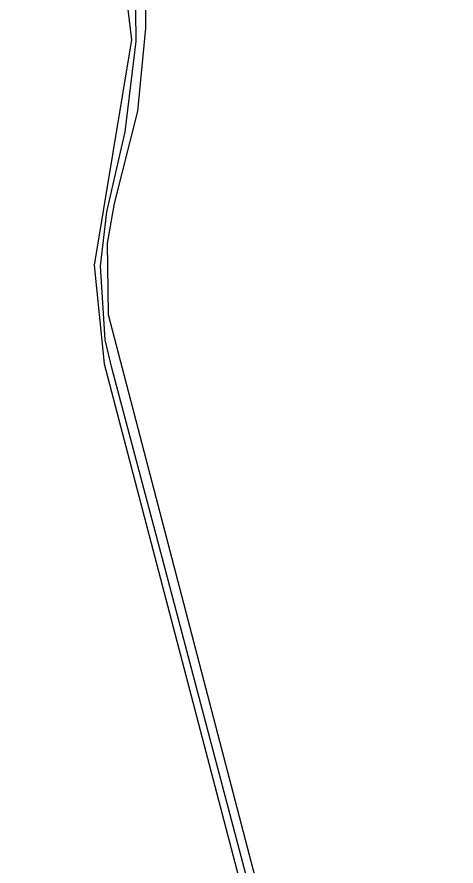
# Model space of a CAD drawing. Header units: inches. Extents: x 653559 to 669309, y 7245317 to 7256454.
# Drawn here: x 655590.2 to 655822.3, y 7246352.3 to 7246801.1 of the extents above; entities that cross this region are included whole.
import ezdxf

# ---------------------------------------------------------------- set-up
doc = ezdxf.new("R2010")
doc.units = ezdxf.units.IN
doc.header["$MEASUREMENT"] = 0
for name, color, linetype in [('Agricola', 3, 'Continuous'), ('Caminos', 1, 'Continuous'), ('Perimetral', 190, 'Continuous')]:
    doc.layers.add(name, color=color, linetype=linetype)

msp = doc.modelspace()

# ---------------------------------------------------------------- linework, layer by layer
at = {"layer": 'Agricola', "transparency": 33554613}
msp.add_lwpolyline([(656546.66, 7247321.16), (656487.88, 7247253.93), (656460.89, 7247213.45), (656431.53, 7247136.06), (656400.22, 7247076.27), (656375.57, 7247032.48), (656321.19, 7246962.23), (656257.69, 7246905.08), (656177.53, 7246847.53), (656064.81, 7246788.4), (656037.03, 7246783.63), (655945.35, 7246796.33), (655840.58, 7246823.72), (655666.13, 7246863.02), (655660, 7246853.88), (655658.19, 7246815.39), (655658.19, 7246795.28), (655653.96, 7246751.36), (655641.58, 7246702.47), (655637.98, 7246681.51), (655638.4, 7246643.84), (655812.74, 7245975.92)], dxfattribs=at)
at = {"layer": 'Caminos', "transparency": 33554613}
msp.add_lwpolyline([(655817.81, 7245946.96), (655813.56, 7245959.04), (655773.34, 7246107.6), (655721.83, 7246307.93), (655668.65, 7246509.28), (655640.6, 7246614.84), (655636.79, 7246630.4), (655634.36, 7246669.45), (655637.64, 7246698.14), (655647.37, 7246740.47), (655653.3, 7246788.31), (655652.88, 7246819.63), (655647.8, 7246842.17), (655643.88, 7246861.22), (655635.94, 7246929.49), (655637, 7246954.36), (655645.15, 7247041.78), (655644.73, 7247071.62), (655641.02, 7247119.67), (655638.06, 7247143.59), (655636.58, 7247220.32), (655632.66, 7247230.58), (655622.18, 7247243.71), (655590.22, 7247271.44)], dxfattribs=at)
at = {"layer": 'Perimetral', "color": 200}
msp.add_polyline3d([(659144.57, 7248209.18, 0), (657741.32, 7247683.45, 0), (656870.4, 7247727.32, 0), (656094.93, 7247152.32, 0), (655644.01, 7247048.1, 0), (655632.95, 7246936.61, 0), (655650.79, 7246789.02, 0), (655630.98, 7246669.88, 0), (655636.31, 7246617.76, 0), (655813.63, 7245941.26, 0), (655985.29, 7246011.9, 0), (656173.86, 7246099.65, 0), (656194.49, 7246071.11, 0), (656180.54, 7245958.97, 0), (656147.65, 7245877.93, 0), (656073.71, 7245732.02, 0), (656147.27, 7245725.28, 0), (656689.77, 7245811.04, 0), (658274.51, 7246688.88, 0), (658511.69, 7246627.38, 0), (658774.09, 7246779.08, 0), (658953.13, 7247036.61, 0)], dxfattribs=at)

doc.saveas('drawing.dxf')
